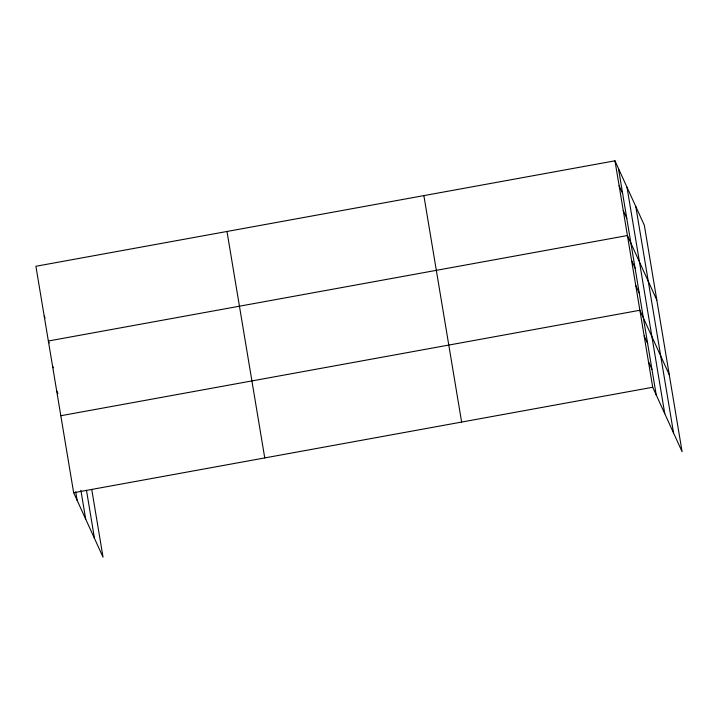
<?xml version="1.0" encoding="UTF-8"?>
<svg xmlns="http://www.w3.org/2000/svg" width="718" height="718" viewBox="0 0 718 718"><rect width="100%" height="100%" fill="white"/><g stroke="black" fill="none" stroke-linecap="round" stroke-linejoin="round"><path stroke-width="1.08" d="M614.967 160.814L652.725 387.262L682.1 451.73L644.342 225.272L614.967 160.814L35.9 266.27L73.658 492.727L103.033 557.186L91.805 489.82M60.824 415.731L639.882 310.266L669.266 374.733M73.658 492.727L652.725 387.262M619.113 185.72L622.614 193.393M623.269 210.634L626.769 218.299M656.799 300.007L627.424 235.54L48.357 341.005L49.237 342.917M631.58 260.454L635.071 268.119M635.726 285.36L639.226 293.034M644.163 335.934L647.663 343.608M648.444 361.603L651.944 369.267M44.211 316.091L45.081 318.011M52.513 365.911L53.392 367.831M56.668 390.825L57.978 393.697M635.798 206.533L673.556 432.99M627.002 187.227L664.76 413.676M618.458 168.488L656.216 394.936M423.871 195.61L461.629 422.067M226.987 231.474L264.754 457.922M86.474 490.322L94.498 538.446M80.883 490.268L85.693 519.141M75.731 491.839L77.158 500.401"/></g></svg>
